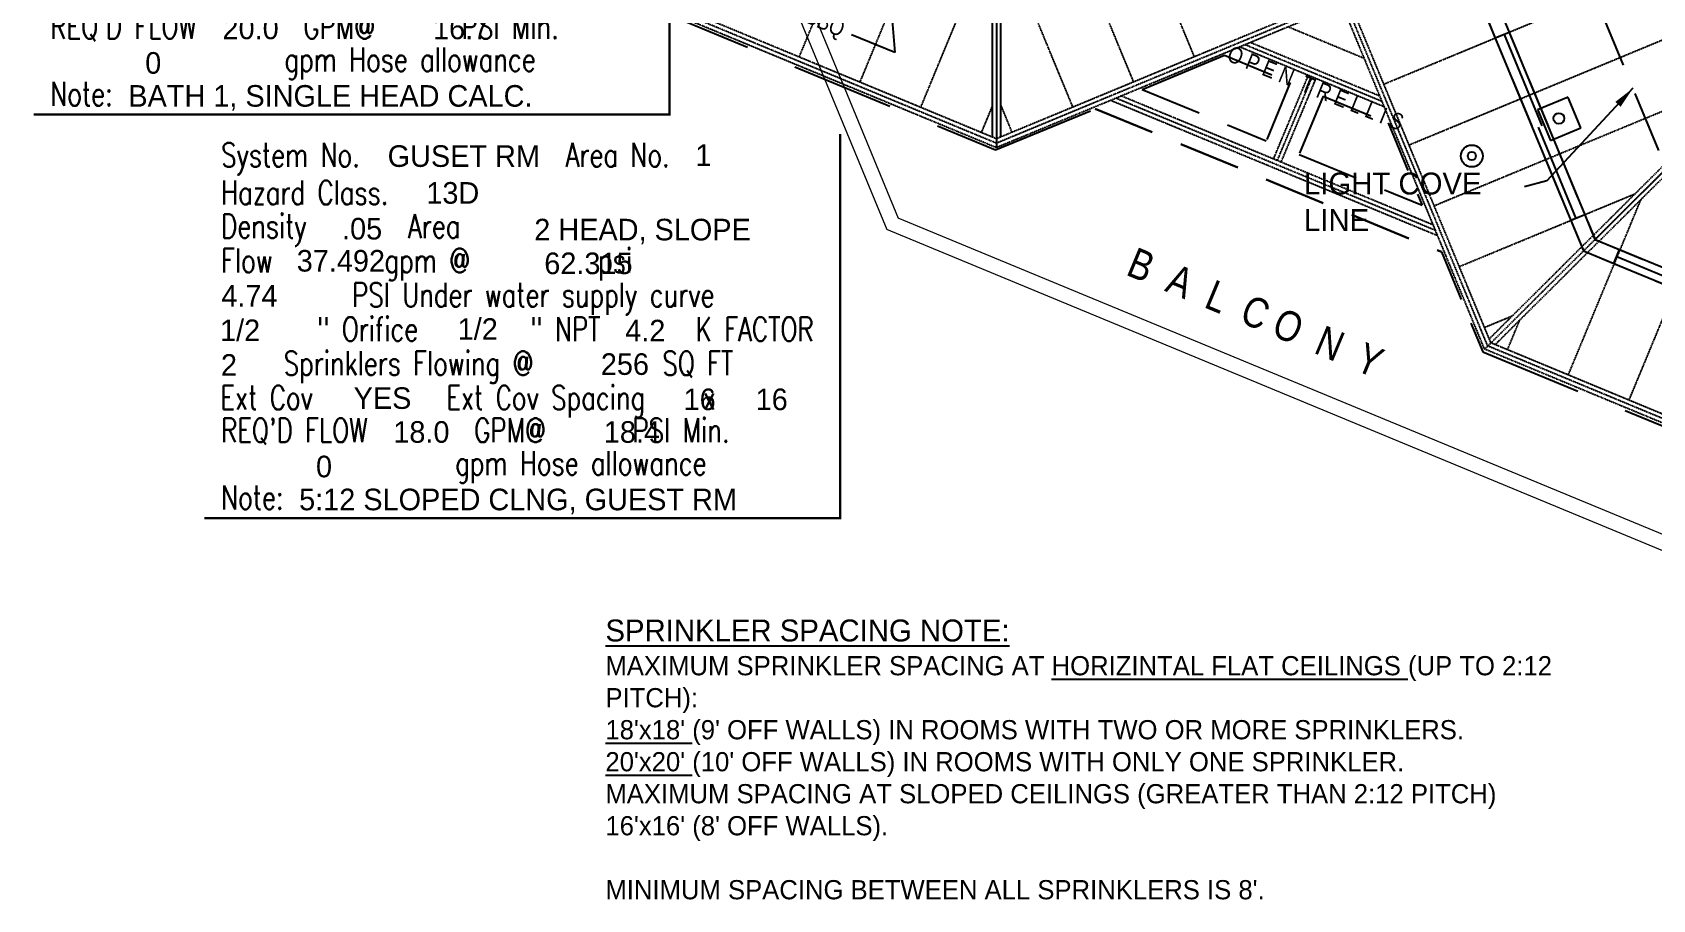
# Model space of a CAD drawing. Extents: x -16 to 10076, y -1 to 10000.
# Drawn here: x 1145 to 1736, y 502 to 818 of the extents above; entities that cross this region are included whole.
import ezdxf

# ---------------------------------------------------------------- set-up
doc = ezdxf.new("R2010")
doc.units = 0
doc.header["$MEASUREMENT"] = 0
doc.linetypes.add('HIDDEN', pattern=[0.375, 0.25, -0.125])
doc.linetypes.add('HIDDEN2', pattern=[0.1875, 0.125, -0.0625])
for name, color, linetype in [('BALCONY', 9, 'Continuous'), ('Details', 1, 'Continuous'), ('DOORS', 3, 'Continuous'), ('ELEC', 5, 'Continuous'), ('HVAC', 5, 'Continuous'), ('LITE COVE-g', 7, 'HIDDEN'), ('ROOF BEAMS', 251, 'HIDDEN'), ('ROOF FRAMING', 4, 'HIDDEN2'), ('ROOFLINE', 252, 'HIDDEN'), ('TEXT', 1, 'Continuous'), ('TEXT-arch', 1, 'Continuous'), ('WALLS', 3, 'Continuous'), ('WINDOWS', 5, 'Continuous')]:
    doc.layers.add(name, color=color, linetype=linetype)
doc.styles.add('ARCHENTLTD', font='technical.ttf', dxfattribs={"height": 6})
doc.styles.add('HCAD', font='HCAD.SHX', dxfattribs={"width": 0.8, "height": 8})
doc.styles.add('ROMANS', font='romans.shx', dxfattribs={"height": 6})
doc.styles.get("Standard").update_dxf_attribs({"font": 'hcad.shx', "height": 8})
doc.dimstyles.new('ARCHENT', dxfattribs={"dimtxt": 6, "dimasz": 6, "dimexe": 9, "dimexo": 3, "dimgap": 1, "dimtad": 0, "dimtoh": 1, "dimdec": 3, "dimzin": 0, "dimdsep": 46, "dimlunit": 4, "dimtxsty": 'ARCHENTLTD', "dimcen": 6, "dimaunit": 1, "dimadec": 0, "dimazin": 0, "dimtfac": 1, "dimtdec": 3, "dimtofl": 0, "dimtmove": 0, "dimatfit": 3, "dimfxl": 1, "dimfrac": 2, "dimtolj": 1, "dimtzin": 0, "dimarcsym": 0})
doc.dimstyles.new('DEFAULT', dxfattribs={"dimtxt": 8, "dimasz": 8, "dimexe": 8, "dimexo": 8, "dimgap": 1, "dimtad": 0, "dimdec": 1, "dimrnd": 0.5, "dimzin": 7, "dimdsep": 46, "dimlunit": 4, "dimtxsty": 'Standard', "dimcen": 0, "dimclrd": 256, "dimclre": 256, "dimclrt": 256, "dimadec": 0, "dimazin": 0, "dimtfac": 1, "dimtdec": 4, "dimtofl": 0, "dimtmove": 2, "dimatfit": 3, "dimfxl": 1, "dimtolj": 1, "dimtzin": 0, "dimarcsym": 0})

# ---------------------------------------------------------------- blocks, each defined once
blk = doc.blocks.new('DEMANDS')
at = {"layer": 'Details'}
blk.add_lwpolyline([(0, 0, 0, 0, 0), (0, 160.05, 0, 0, 0), (265.12, 160.05, 1, 1, 0), (265.12, 0, 1, 1, 0)], format="xyseb", close=True, dxfattribs=at)
at = {"layer": 'Details', "style": 'ROMANS', "width": 0.75}
for s, p in [('System No.', (7, 146.36)), ('Area No. ', (150.65, 146.36)), ('Hazard Class.', (7, 130.68)), ('Density       Area ', (7, 116.7)), ('Flow        gpm @         psi ', (7, 102.36)), ('PSI Under water supply curve', (61.63, 88.04)), ('" Orifice', (47.06, 73.78)), ('" NPT', (135.92, 73.78)), ('K FACTOR', (204.88, 73.78)), ('Sprinklers Flowing @        SQ FT', (33.08, 59.54)), ('Ext Cov', (6.7, 45.2)), ('Ext Cov Spacing   x', (100.91, 45.2)), ("REQ'D FLOW       GPM@      PSI Min.", (7, 31.58)), ('gpm Hose allowance', (104.61, 17.96)), ('Note:', (7, 3.62))]:
    blk.add_text(s, height=10, dxfattribs=at).set_placement(p)
at = {"layer": 'Details', "color": 7, "style": 'HCAD'}
for tag, p in [('SYSNO', (76.41, 146.37)), ('AREA_NR', (204.73, 146.78)), ('HAZARD', (92.55, 131.03)), ('DEN', (57.4, 116.11)), ('AREA', (137.56, 115.73)), ('FLOW', (38.5, 102.74)), ('PRES', (141.73, 101.67)), ('SAFE', (7.06, 88.16)), ('ORIFICE', (6.52, 73.76)), ('NPT', (105.61, 74.29)), ('KFACTOR', (175.49, 73.64)), ('NO.', (6.9, 59.33)), ('SPRINK', (165.32, 59.68)), ('ECHEADS', (62.23, 45.52)), ('SPAC', (199.82, 44.99)), ('SPAC', (229.87, 44.99)), ('FLOW', (78.78, 31.4)), ('PSI', (166.55, 31.4)), ('ALLOW', (46.54, 17.01)), ('MISCNOTE', (39.5, 3.27))]:
    blk.add_attdef(tag, p, '', height=9, dxfattribs=at)

msp = doc.modelspace()

# ---------------------------------------------------------------- linework, layer by layer
at = {"layer": 'BALCONY', "color": 3, "linetype": 'ByBlock', "lineweight": 20, "ltscale": 50}
for p in [(1407.42123, 865.45766), (1801.35561, 603.76382)]:
    msp.add_line(p, (1456.69363, 746.42125), dxfattribs=at)
at = {"layer": 'BALCONY', "lineweight": 20, "ltscale": 50}
for p in [(1412.50338, 867.56045), (1804.46929, 608.42756)]:
    msp.add_line(p, (1460.90355, 750.63125), dxfattribs=at)
at = {"layer": 'DOORS', "ltscale": 75}
for p, q in [((1678.69545, 816.21251), (1706.29177, 749.71106)), ((1681.96885, 817.52827), (1695.74932, 784.29547)), ((1683.77719, 818.31629), (1711.37352, 751.81484)), ((1694.36382, 783.72068), (1708.16217, 750.44477))]:
    msp.add_line(p, q, dxfattribs=at)
at = {"layer": 'ELEC', "ltscale": 50}
for p, q in [((1705.25166, 794.72593), (1694.16972, 790.12262)), ((1709.89387, 783.52582), (1705.29056, 794.60777)), ((1694.20861, 790.00445), (1698.81193, 778.92251)), ((1698.81193, 778.92251), (1709.89387, 783.52582))]:
    msp.add_line(p, q, dxfattribs=at)
at = {"layer": 'ELEC'}
for centre, radius in [((1701.91666, 786.95443), 1.98), ((1670.16878, 773.25362), 1.5)]:
    msp.add_circle(centre, radius, dxfattribs=at)
at = {"layer": 'ELEC', "ltscale": 7.5}
msp.add_circle((1670.16878, 773.25362), 4, dxfattribs=at)
at = {"layer": 'LITE COVE-g', "ltscale": 90}
msp.add_line((1716.71215, 827.16891), (1741.12779, 768.3432), dxfattribs=at)
at = {"layer": 'ROOF BEAMS', "ltscale": 75}
for p, q in [((1674.07469, 827.40645), (1710.88721, 738.62989)), ((1680.02724, 827.41019), (1715.10333, 742.82118)), ((1715.1161, 742.83387), (1799.53602, 707.99716)), ((1710.88663, 738.62931), (1799.53395, 702.04812))]:
    msp.add_line(p, q, dxfattribs=at)
at = {"layer": 'ROOF FRAMING'}
for p, q in [((1495.21842, 928.85206), (1495.20377, 780.26839)), ((1496.71836, 928.23122), (1496.70371, 779.64756)), ((1498.21842, 928.85377), (1498.20377, 780.26791)), ((1473.07466, 926.38574), (1424.67819, 809.45931)), ((1520.37004, 926.88633), (1568.82593, 809.46769)), ((1495.21727, 917.12764), (1446.85371, 800.28074)), ((1498.21732, 917.65246), (1546.64079, 800.3124)), ((1495.21108, 854.3578), (1469.02924, 791.10217)), ((1498.21112, 854.75302), (1524.45564, 791.15712)), ((1372.07724, 827.9843), (1496.70339, 776.40087)), ((1373.22499, 829.13265), (1496.70355, 778.02422)), ((1374.37274, 830.281), (1496.70371, 779.64756)), ((1496.70339, 776.40085), (1621.33848, 827.95139)), ((1496.70355, 778.02416), (1620.14082, 829.07926)), ((1496.70371, 779.64746), (1618.99382, 830.2281)), ((1674.84837, 702.80335), (1623.28039, 827.37452)), ((1675.9985, 703.94671), (1624.90342, 827.37554)), ((1677.14864, 705.09007), (1626.52644, 827.37656)), ((1702.21631, 825.92414), (1638.11285, 799.38762)), ((1765.05905, 825.96365), (1647.29253, 777.21255)), ((1603.14356, 820.42575), (1630.91592, 808.9296)), ((1585.46242, 813.11263), (1638.22565, 791.27171)), ((1587.42415, 813.92402), (1637.41464, 793.23086)), ((1589.38587, 814.73541), (1636.60362, 795.19)), ((1782.05204, 811.4906), (1676.52834, 706.5885)), ((1782.68772, 810.00745), (1677.14864, 705.09007)), ((1784.18989, 809.38569), (1678.65478, 704.47226)), ((1610.45943, 802.7691), (1597.76385, 772.30019)), ((1611.84404, 802.19217), (1599.15008, 771.72715)), ((1613.22865, 801.61524), (1600.53632, 771.15412)), ((1774.35124, 803.83516), (1656.47221, 755.03749)), ((1775.90661, 801.1512), (1727.41278, 684.24667)), ((1538.3354, 793.62034), (1657.67522, 744.28798)), ((1540.29807, 794.43212), (1656.8646, 746.24619)), ((1542.26074, 795.2439), (1656.05397, 748.20439)), ((1495.20488, 791.58795), (1491.20476, 781.9236)), ((1498.20491, 791.85358), (1502.27049, 782.00183)), ((1496.70371, 779.64746), (1496.70339, 776.40085)), ((1729.57777, 759.32544), (1665.65188, 732.86242)), ((1731.68994, 757.195), (1705.2444, 693.44247)), ((1684.8043, 714.81571), (1674.83156, 710.68736)), ((1687.47328, 713.23881), (1683.07601, 702.63826)), ((1677.14864, 705.09007), (1674.84837, 702.80335)), ((1799.51679, 652.71287), (1676.00097, 703.94916)), ((1799.51736, 654.33657), (1677.15358, 705.09498)), ((1799.51623, 651.08917), (1674.84837, 702.80335))]:
    msp.add_line(p, q, dxfattribs=at)
at = {"layer": 'ROOFLINE', "linetype": 'HIDDEN', "ltscale": 150}
for p, q in [((1371.20194, 827.2576), (1496.37915, 775.44608)), ((1674.15939, 701.85211), (1799.66702, 650.06015))]:
    msp.add_line(p, q, dxfattribs=at)
at = {"layer": 'ROOFLINE', "ltscale": 150}
for p, q in [((1549.83123, 797.55449), (1579.89859, 809.9907)), ((1496.37915, 775.44608), (1532.76907, 790.49737))]:
    msp.add_line(p, q, dxfattribs=at)
at = {"layer": 'ROOFLINE', "linetype": 'HIDDEN', "ltscale": 75}
for p, q in [((1579.89859, 809.9907), (1603.9048, 800.05352)), ((1615.92387, 795.09952), (1639.57719, 785.30841)), ((1639.57719, 785.30841), (1652.01476, 755.31416)), ((1659.0778, 738.28423), (1674.19019, 701.8394))]:
    msp.add_line(p, q, dxfattribs=at)
at = {"layer": 'ROOFLINE', "linetype": 'HIDDEN', "ltscale": 90}
for p, q in [((1603.9048, 800.05352), (1595.13091, 778.82864)), ((1549.83123, 797.55449), (1595.13091, 778.82864)), ((1615.92387, 795.09952), (1607.1449, 773.86233)), ((1607.1449, 773.86233), (1652.03077, 755.30754))]:
    msp.add_line(p, q, dxfattribs=at)
at = {"layer": 'ROOFLINE', "linetype": 'HIDDEN', "lineweight": 30, "ltscale": 90}
msp.add_line((1532.76907, 790.49737), (1659.0778, 738.28423), dxfattribs=at)
at = {"layer": 'WALLS', "ltscale": 75}
for p, q in [((1674.13348, 827.2903), (1678.72534, 816.21283)), ((1711.37657, 751.80747), (1715.09692, 742.83244)), ((1706.29604, 749.70076), (1710.88851, 738.62181)), ((1715.0956, 742.8356), (1724.07859, 739.12869)), ((1721.9808, 734.04508), (1724.07859, 739.12869)), ((1724.07859, 739.12869), (1790.63442, 711.66377)), ((1710.88851, 738.62181), (1721.98058, 734.04456)), ((1721.98058, 734.04456), (1788.53641, 706.57964))]:
    msp.add_line(p, q, dxfattribs=at)
at = {"layer": 'WALLS', "ltscale": 50}
for p, q in [((1683.80586, 818.31955), (1678.72534, 816.21283)), ((1711.37657, 751.80747), (1706.29678, 749.70106))]:
    msp.add_line(p, q, dxfattribs=at)
at = {"layer": 'WINDOWS', "linetype": 'Continuous', "ltscale": 25}
msp.add_line((1799.62207, 827.21516), (1715.17989, 742.80082), dxfattribs=at)
at = {"layer": 'WINDOWS', "ltscale": 75}
msp.add_line((1723.02969, 736.58688), (1789.58552, 709.12196), dxfattribs=at)

# ---------------------------------------------------------------- block references
ref = msp.add_blockref('DEMANDS', (1145.40582, 788.37673), dxfattribs=dict(xscale=0.875, yscale=0.875, zscale=0.875))
ref.add_attrib('AREA_NR', '3', (1324.54767, 916.80863), dxfattribs={"layer": 'Details', "color": 7, "height": 7.875, "style": 'HCAD'})
ref.add_attrib('HAZARD', '13D', (1226.38348, 903.02471), dxfattribs={"layer": 'Details', "color": 7, "height": 7.875, "style": 'HCAD'})
ref.add_attrib('DEN', '.05', (1195.63422, 889.96947), dxfattribs={"layer": 'Details', "color": 7, "height": 7.875, "style": 'HCAD'})
ref.add_attrib('AREA', '1 HEAD, FLAT', (1265.76864, 889.64181), dxfattribs={"layer": 'Details', "color": 7, "height": 7.875, "style": 'HCAD'})
ref.add_attrib('FLOW', '20.024', (1179.0967, 878.2751), dxfattribs={"layer": 'Details', "color": 7, "height": 7.875, "style": 'HCAD'})
ref.add_attrib('PRES', '33.609', (1269.42064, 877.33417), dxfattribs={"layer": 'Details', "color": 7, "height": 7.875, "style": 'HCAD'})
ref.add_attrib('ALLOW', '0', (1186.12812, 803.2602), dxfattribs={"layer": 'Details', "color": 7, "height": 7.875, "style": 'HCAD'})
ref.add_attrib('NO.', '1', (1151.44168, 840.28735), dxfattribs={"layer": 'Details', "color": 7, "height": 7.875, "style": 'HCAD'})
ref.add_attrib('SPRINK', '400', (1290.05904, 840.601), dxfattribs={"layer": 'Details', "color": 7, "height": 7.875, "style": 'HCAD'})
ref.add_attrib('SPAC', '20', (1320.25017, 827.74165), dxfattribs={"layer": 'Details', "color": 7, "height": 7.875, "style": 'HCAD'})
ref.add_attrib('SPAC', '20', (1346.54035, 827.74165), dxfattribs={"layer": 'Details', "color": 7, "height": 7.875, "style": 'HCAD'})
ref.add_attrib('FLOW', '20.0', (1214.33747, 815.84832), dxfattribs={"layer": 'Details', "color": 7, "height": 7.875, "style": 'HCAD'})
ref.add_attrib('PSI', '16.7', (1291.1356, 815.84832), dxfattribs={"layer": 'Details', "color": 7, "height": 7.875, "style": 'HCAD'})
ref.add_attrib('SAFE', '47.06', (1151.58577, 865.5181), dxfattribs={"layer": 'Details', "color": 7, "height": 7.875, "style": 'HCAD'})
ref.add_attrib('SYSNO', 'BATH #1', (1212.26256, 916.4473), dxfattribs={"layer": 'Details', "color": 7, "height": 7.875, "style": 'HCAD'})
ref.add_attrib('ORIFICE', '1/2', (1151.11326, 852.91633), dxfattribs={"layer": 'Details', "color": 7, "height": 7.875, "style": 'HCAD'})
ref.add_attrib('MISCNOTE', 'BATH 1, SINGLE HEAD CALC.', (1179.96832, 791.23574), dxfattribs={"layer": 'Details', "color": 7, "height": 7.875, "style": 'HCAD'})
ref.add_attrib('ECHEADS', 'YES', (1199.85747, 828.20449), dxfattribs={"layer": 'Details', "color": 7, "height": 7.875, "style": 'HCAD'})
ref.add_attrib('NPT', '1/2', (1237.81445, 853.38258), dxfattribs={"layer": 'Details', "color": 7, "height": 7.875, "style": 'HCAD'})
ref.add_attrib('KFACTOR', '4.9', (1298.95664, 852.81386), dxfattribs={"layer": 'Details', "color": 7, "height": 7.875, "style": 'HCAD'})
ref = msp.add_blockref('DEMANDS', (1207.71946, 641.21834), dxfattribs=dict(xscale=0.875, yscale=0.875, zscale=0.875))
ref.add_attrib('AREA_NR', '1', (1386.86131, 769.65024), dxfattribs={"layer": 'Details', "color": 7, "height": 7.875, "style": 'HCAD'})
ref.add_attrib('HAZARD', '13D', (1288.69712, 755.86632), dxfattribs={"layer": 'Details', "color": 7, "height": 7.875, "style": 'HCAD'})
ref.add_attrib('DEN', '.05', (1257.94786, 742.81108), dxfattribs={"layer": 'Details', "color": 7, "height": 7.875, "style": 'HCAD'})
ref.add_attrib('AREA', '2 HEAD, SLOPE', (1328.08228, 742.48343), dxfattribs={"layer": 'Details', "color": 7, "height": 7.875, "style": 'HCAD'})
ref.add_attrib('FLOW', '37.492', (1241.41034, 731.11671), dxfattribs={"layer": 'Details', "color": 7, "height": 7.875, "style": 'HCAD'})
ref.add_attrib('PRES', '62.315', (1331.73427, 730.17578), dxfattribs={"layer": 'Details', "color": 7, "height": 7.875, "style": 'HCAD'})
ref.add_attrib('ALLOW', '0', (1248.44176, 656.10181), dxfattribs={"layer": 'Details', "color": 7, "height": 7.875, "style": 'HCAD'})
ref.add_attrib('NO.', '2', (1213.75532, 693.12897), dxfattribs={"layer": 'Details', "color": 7, "height": 7.875, "style": 'HCAD'})
ref.add_attrib('SPRINK', '256', (1352.37268, 693.44261), dxfattribs={"layer": 'Details', "color": 7, "height": 7.875, "style": 'HCAD'})
ref.add_attrib('SPAC', '16', (1382.56381, 680.58326), dxfattribs={"layer": 'Details', "color": 7, "height": 7.875, "style": 'HCAD'})
ref.add_attrib('SPAC', '16', (1408.85399, 680.58326), dxfattribs={"layer": 'Details', "color": 7, "height": 7.875, "style": 'HCAD'})
ref.add_attrib('FLOW', '18.0', (1276.65111, 668.68993), dxfattribs={"layer": 'Details', "color": 7, "height": 7.875, "style": 'HCAD'})
ref.add_attrib('PSI', '18.4', (1353.44923, 668.68993), dxfattribs={"layer": 'Details', "color": 7, "height": 7.875, "style": 'HCAD'})
ref.add_attrib('SAFE', '4.74', (1213.89941, 718.35971), dxfattribs={"layer": 'Details', "color": 7, "height": 7.875, "style": 'HCAD'})
ref.add_attrib('SYSNO', 'GUSET RM', (1274.5762, 769.28891), dxfattribs={"layer": 'Details', "color": 7, "height": 7.875, "style": 'HCAD'})
ref.add_attrib('ORIFICE', '1/2', (1213.4269, 705.75794), dxfattribs={"layer": 'Details', "color": 7, "height": 7.875, "style": 'HCAD'})
ref.add_attrib('MISCNOTE', '5:12 SLOPED CLNG, GUEST RM', (1242.28196, 644.07735), dxfattribs={"layer": 'Details', "color": 7, "height": 7.875, "style": 'HCAD'})
ref.add_attrib('ECHEADS', 'YES', (1262.17111, 681.0461), dxfattribs={"layer": 'Details', "color": 7, "height": 7.875, "style": 'HCAD'})
ref.add_attrib('NPT', '1/2', (1300.12809, 706.22419), dxfattribs={"layer": 'Details', "color": 7, "height": 7.875, "style": 'HCAD'})
ref.add_attrib('KFACTOR', '4.2', (1361.27028, 705.65547), dxfattribs={"layer": 'Details', "color": 7, "height": 7.875, "style": 'HCAD'})

# ---------------------------------------------------------------- texts
at = {"layer": 'Details', "insert": (1354.04076, 604.23661), "char_height": 7, "width": 352.3449054, "attachment_point": 1}
msp.add_mtext("{\\H1.143x;\\LSPRINKLER SPACING NOTE:\\P}MAXIMUM SPRINKLER SPACING AT {\\LHORIZINTAL FLAT CEILINGS} (UP TO 2:12 PITCH):\\P{\\L18'x18'} (9' OFF WALLS) IN ROOMS WITH TWO OR MORE SPRINKLERS.\\P{\\L20'x20'} (10' OFF WALLS) IN ROOMS WITH ONLY ONE SPRINKLER.\\PMAXIMUM SPACING AT SLOPED CEILINGS (GREATER THAN 2:12 PITCH) 16'x16' (8' OFF WALLS).\\P\\PMINIMUM SPACING BETWEEN ALL SPRINKLERS IS 8'.", dxfattribs=at)
at = {"layer": 'HVAC', "linetype": 'HIDDEN', "ltscale": 1.25, "insert": (1422.06331, 816.93563), "char_height": 6, "attachment_point": 5, "rotation": 336.80356056, "style": 'ARCHENTLTD'}
msp.add_mtext('GAS  BBQ\\P{\\H2.25x;  }', dxfattribs=at)
at = {"layer": 'TEXT', "insert": (1608.92084, 767.22019), "char_height": 8, "width": 83.9802153, "attachment_point": 1}
msp.add_mtext('LIGHT COVE LINE', dxfattribs=at)
at = {"layer": 'TEXT-arch', "ltscale": 1.5, "style": 'ARCHENTLTD'}
for s, insert, char_height, attachment_point, rotation in [('O P E N  T R E L L I S  ', (1613.14097, 798.01982), 6, 5, 337.85976833), ('B  A  L  C O  N  Y\\P  ', (1638.9295, 702.33882), 11, 3, 337.42755608)]:
    msp.add_mtext(s, dxfattribs=dict(at, insert=insert, char_height=char_height, attachment_point=attachment_point, rotation=rotation))

# ---------------------------------------------------------------- leaders
at = {"layer": 'HVAC', "linetype": 'Continuous'}
msp.add_leader([(1457.73612, 833.21234, 44589.52611), (1459.65709, 810.95425, 44589.52611), (1443.81515, 817.45788, 44589.52611)], dimstyle='ARCHENT', override={"dimgap": 1, "dimtad": 0}, dxfattribs=at)
at = {"layer": 'TEXT'}
msp.add_leader([(1728.94392, 797.95404), (1697.5377, 764.23129), (1689.31563, 762.06975)], dimstyle='DEFAULT', override={"dimscale": 1, "dimgap": 1, "dimtad": 0, "dimtdec": 1}, dxfattribs=at)

doc.saveas('drawing.dxf')
